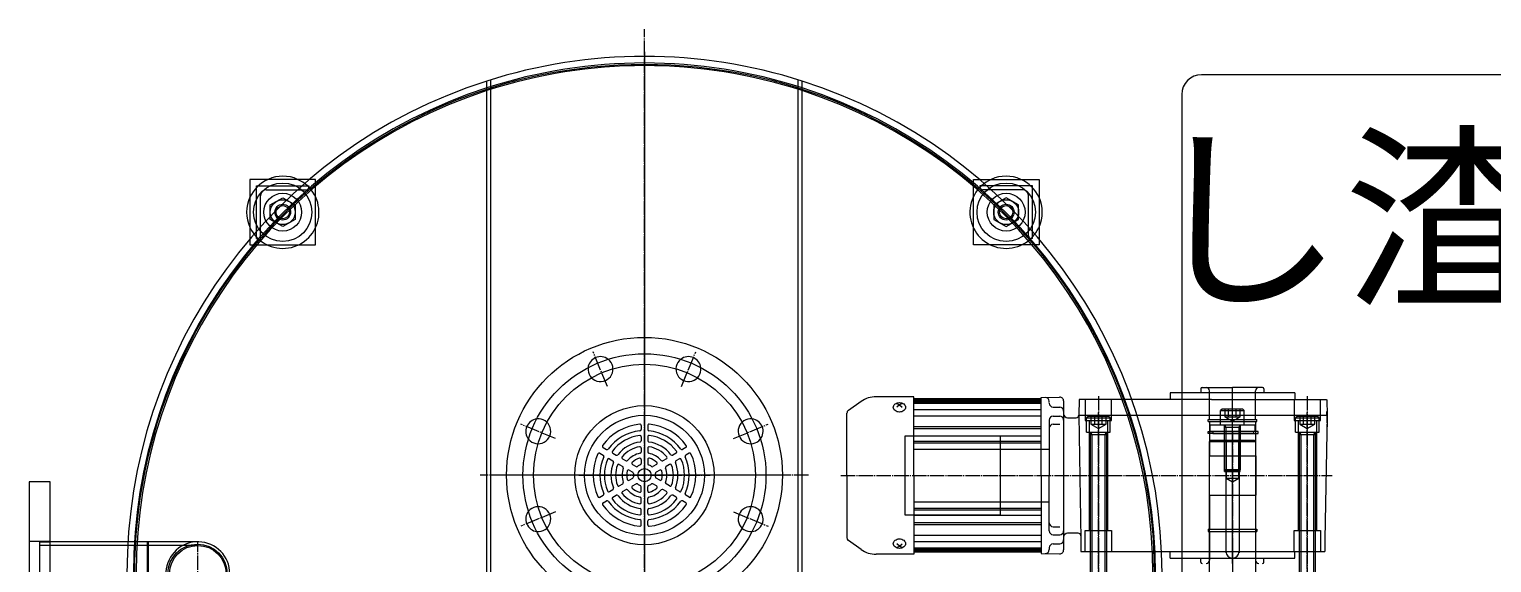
# Model space of a CAD drawing. Units: millimetres at full size. Extents: x -21196 to 21204, y -11807 to 11807.
# Drawn here: x -13568 to -12454, y -3862 to -3455 of the extents above; entities that cross this region are included whole.
import ezdxf
from ezdxf.enums import TextEntityAlignment as Align

# ---------------------------------------------------------------- set-up
doc = ezdxf.new("R2010")
doc.units = ezdxf.units.MM
doc.header["$LTSCALE"] = 0.5
doc.linetypes.add('USER4', pattern=[27.1, 22, -1.7, 1.7, -1.7])
doc.layers.add('1-0_設備-5(241129配置図菊池追記(立面図).jww)(機器配置図 260128.dwg)', color=7, linetype='Continuous', lineweight=9)
doc.layers.add('1-1_設備-D(241129配置図菊池追記(立面図).jww)(機器配置図 260128.dwg)', color=7, linetype='Continuous')
doc.styles.add('ＭＳ ゴシック', font='')
doc.styles.get('ＭＳ ゴシック').set_extended_font_data('MS Gothic')

msp = doc.modelspace()

# ---------------------------------------------------------------- linework, layer by layer
at = {"layer": '1-0_設備-5(241129配置図菊池追記(立面図).jww)(機器配置図 260128.dwg)', "linetype": 'USER4'}
for p, q in [((-13099.5215, -3472.6471), (-13099.5215, -3791.3471)), ((-13099.5215, -3475.4092), (-13099.5215, -3685.4092)), ((-13099.5215, -3920.1471), (-13099.5215, -3670.1471)), ((-13099.5215, -3690.1471), (-13099.5215, -3900.1471)), ((-13127.6671, -3727.5196), (-13138.6008, -3701.2018)), ((-13071.376, -3727.5196), (-13060.4423, -3701.2018)), ((-12753.8922, -3734.8126), (-12753.8922, -3856.113)), ((-12594.8922, -3734.8126), (-12594.8922, -3856.113)), ((-13099.5215, -3745.1471), (-13099.5215, -3845.1471)), ((-13099.5215, -3745.1471), (-13099.5215, -3845.1471)), ((-12753.8922, -3880.3554), (-12753.8922, -3747.3554)), ((-12594.8922, -3880.3554), (-12594.8922, -3747.3554)), ((-13167.2433, -3767.2292), (-13193.5841, -3756.3509)), ((-13031.7997, -3767.2292), (-13005.4589, -3756.3509)), ((-12651.8922, -3761.3557), (-12651.8922, -4303.3557)), ((-12974.5215, -3795.1471), (-13224.5215, -3795.1471)), ((-12994.5215, -3795.1471), (-13204.5215, -3795.1471)), ((-13149.5215, -3795.1471), (-13049.5215, -3795.1471)), ((-12950.0208, -3795.3562), (-12575.979, -3795.3562)), ((-13167.2433, -3823.0651), (-13193.5841, -3833.9434)), ((-13031.7997, -3823.0651), (-13005.4589, -3833.9434)), ((-13439.5215, -3894.4471), (-13439.5215, -3845.8471)), ((-12753.8922, -3851.8558), (-12753.8922, -3881.8558)), ((-12651.8922, -3851.8558), (-12651.8922, -3881.8558)), ((-12594.8922, -3851.8558), (-12594.8922, -3881.8558))]:
    msp.add_line(p, q, dxfattribs=at)
at = {"layer": '1-0_設備-5(241129配置図菊池追記(立面図).jww)(機器配置図 260128.dwg)'}
for p, q in [((-13219.5215, -4245.4284), (-13219.5215, -3494.8659)), ((-13216.5215, -4246.3745), (-13216.5215, -3493.9198)), ((-12982.5215, -4246.3745), (-12982.5215, -3493.9198)), ((-12979.5215, -4245.4284), (-12979.5215, -3494.8659)), ((-11605.5242, -3490.1129), (-12675.5242, -3490.1129)), ((-12690.5242, -3505.1129), (-12690.5242, -4575.1129)), ((-13399.8996, -3569.7691), (-13399.8996, -3615.1784)), ((-13354.4902, -3569.7691), (-13399.8996, -3569.7691)), ((-13349.8996, -3569.7691), (-13354.4902, -3569.7691)), ((-12849.1435, -3569.7691), (-12844.5528, -3569.7691)), ((-12844.5528, -3569.7691), (-12799.1435, -3569.7691)), ((-12799.1435, -3569.7691), (-12799.1435, -3615.1784)), ((-13391.8996, -3612.7691), (-13391.8996, -3582.2691)), ((-13387.3996, -3577.7691), (-13356.8996, -3577.7691)), ((-13384.3996, -3589.2843), (-13374.8996, -3583.7995)), ((-13374.8996, -3583.7995), (-13365.3996, -3589.2843)), ((-13354.8996, -3574.7691), (-13354.8996, -3575.7691)), ((-12844.1435, -3574.7691), (-12844.1435, -3575.7691)), ((-12811.6435, -3577.7691), (-12842.1435, -3577.7691)), ((-12824.1435, -3583.7995), (-12833.6435, -3589.2843)), ((-12814.6435, -3589.2843), (-12824.1435, -3583.7995)), ((-12807.1435, -3612.7691), (-12807.1435, -3582.2691)), ((-13384.3996, -3600.2539), (-13384.3996, -3589.2843)), ((-13365.3996, -3589.2843), (-13365.3996, -3600.2539)), ((-12833.6435, -3589.2843), (-12833.6435, -3600.2539)), ((-12814.6435, -3600.2539), (-12814.6435, -3589.2843)), ((-13374.8996, -3605.7388), (-13384.3996, -3600.2539)), ((-13365.3996, -3600.2539), (-13374.8996, -3605.7388)), ((-12833.6435, -3600.2539), (-12824.1435, -3605.7388)), ((-12824.1435, -3605.7388), (-12814.6435, -3600.2539)), ((-13399.8996, -3615.1784), (-13399.8996, -3619.7691)), ((-13394.8996, -3614.7691), (-13393.8996, -3614.7691)), ((-12804.1435, -3614.7691), (-12805.1435, -3614.7691)), ((-12799.1435, -3615.1784), (-12799.1435, -3619.7691)), ((-12675.8922, -3729.3562), (-12675.8922, -3732.3562)), ((-12674.8922, -3728.3562), (-12651.8922, -3728.3562)), ((-12651.8922, -3862.3562), (-12651.8922, -3728.3562)), ((-12628.8922, -3728.3562), (-12651.8922, -3728.3562)), ((-12627.8922, -3729.3562), (-12627.8922, -3732.3562)), ((-12934.558, -3738.9732), (-12944.2837, -3745.7832)), ((-12894.3924, -3735.3562), (-12923.0865, -3735.3562)), ((-12907.3924, -3740.4403), (-12905.3924, -3741.6161)), ((-12894.3924, -3795.3562), (-12894.3924, -3735.3562)), ((-12797.3924, -3736.8562), (-12894.3924, -3736.8562)), ((-12894.3924, -3737.8562), (-12797.3924, -3737.8562)), ((-12894.3924, -3738.3562), (-12797.3924, -3738.3562)), ((-12894.3924, -3739.3562), (-12797.3924, -3739.3562)), ((-12894.3924, -3740.3562), (-12797.3924, -3740.3562)), ((-12797.3924, -3735.8737), (-12783.4438, -3735.6177)), ((-12797.3924, -3795.3562), (-12797.3924, -3735.8562)), ((-12791.3924, -3739.8562), (-12791.3924, -3738.8562)), ((-12780.3924, -3738.6172), (-12780.3924, -3852.0952)), ((-12768.6635, -3737.3558), (-12768.873, -3749.3562)), ((-12667.8644, -3737.3558), (-12768.6635, -3737.3558)), ((-12604.3922, -3732.3562), (-12699.3922, -3732.3562)), ((-12699.3922, -3732.3562), (-12699.3922, -3737.3562)), ((-12669.3922, -3752.6058), (-12669.3922, -3730.8558)), ((-12667.8644, -3737.3558), (-12580.5824, -3737.3558)), ((-12634.3922, -3752.6058), (-12634.3922, -3730.8558)), ((-12604.3922, -3732.3562), (-12604.3922, -3737.3562)), ((-12580.5824, -3737.3558), (-12580.0737, -3737.8557)), ((-12580.0737, -3737.8557), (-12579.873, -3749.3562)), ((-12945.3924, -3795.3562), (-12945.3924, -3747.913)), ((-12905.3924, -3741.6161), (-12907.3924, -3743.2688)), ((-12894.3924, -3745.0407), (-12797.3924, -3745.0407)), ((-12894.3924, -3749.9904), (-12797.3924, -3749.9904)), ((-12788.3924, -3743.2599), (-12783.3924, -3743.2599)), ((-12788.3924, -3750.1715), (-12783.3924, -3750.1715)), ((-12777.3924, -3751.3566), (-12770.8733, -3751.3566)), ((-12768.873, -3749.3562), (-12767.2235, -3843.8562)), ((-12768.873, -3749.3562), (-12667.8644, -3749.3562)), ((-12762.8922, -3762.3554), (-12762.8922, -3751.5554)), ((-12756.7789, -3756.3554), (-12756.7789, -3750.3554)), ((-12751.0054, -3756.3554), (-12751.0054, -3750.3554)), ((-12667.8644, -3749.3562), (-12579.873, -3749.3562)), ((-12660.8922, -3756.7557), (-12660.8922, -3745.9557)), ((-12657.6657, -3750.7557), (-12646.1187, -3750.7557)), ((-12654.7789, -3750.7557), (-12654.7789, -3744.7557)), ((-12649.0054, -3750.7557), (-12649.0054, -3744.7557)), ((-12603.8922, -3762.3554), (-12603.8922, -3751.5554)), ((-12597.7789, -3756.3554), (-12597.7789, -3750.3554)), ((-12592.0054, -3756.3554), (-12592.0054, -3750.3554)), ((-12579.873, -3749.3562), (-12581.5225, -3843.8562)), ((-12580.3281, -3746.6054), (-12579.873, -3758.3558)), ((-13102.0215, -3757.3087), (-13102.0215, -3760.3226)), ((-13097.0215, -3757.3087), (-13097.0215, -3760.3226)), ((-12894.3924, -3758.037), (-12797.3924, -3758.037)), ((-12894.3924, -3759.6417), (-12797.3924, -3759.6417)), ((-12791.3924, -3753.1715), (-12791.3924, -3795.3562)), ((-12788.3924, -3756.355), (-12783.3924, -3756.355)), ((-12760.8922, -3753.3558), (-12760.8922, -3837.3562)), ((-12759.6657, -3756.3554), (-12748.1187, -3756.3554)), ((-12746.8922, -3753.3558), (-12746.8922, -3837.3562)), ((-12670.3922, -3754.3558), (-12670.3922, -3752.6058)), ((-12670.3922, -3752.6058), (-12633.3922, -3752.6058)), ((-12670.3922, -3754.3558), (-12633.3922, -3754.3558)), ((-12669.3922, -3754.3561), (-12669.3922, -3780.3561)), ((-12666.8922, -3761.7557), (-12635.8922, -3761.7557)), ((-12657.8922, -3761.7557), (-12657.8922, -3756.7557)), ((-12657.8922, -3758.5057), (-12645.8922, -3758.5057)), ((-12651.8922, -3761.7557), (-12651.8922, -3756.7557)), ((-12645.8922, -3761.7557), (-12645.8922, -3756.7557)), ((-12634.3922, -3754.3561), (-12634.3922, -3780.3561)), ((-12633.3922, -3754.3558), (-12633.3922, -3752.6058)), ((-12601.8922, -3753.3558), (-12601.8922, -3837.3562)), ((-12600.6657, -3756.3554), (-12589.1187, -3756.3554)), ((-12587.8922, -3753.3558), (-12587.8922, -3837.3562)), ((-13131.0406, -3774.0628), (-13128.4305, -3775.5698)), ((-13102.0215, -3765.8555), (-13102.0215, -3768.8793)), ((-13097.0215, -3765.8555), (-13097.0215, -3768.8793)), ((-13068.0025, -3774.0628), (-13070.6126, -3775.5698)), ((-12894.3924, -3765.0738), (-12797.3924, -3765.0738)), ((-12894.3924, -3769.1643), (-12797.3924, -3769.1643)), ((-12894.3924, -3770.5262), (-12797.3924, -3770.5262)), ((-12759.8922, -3764.1054), (-12747.8922, -3764.1054)), ((-12669.3922, -3769.3557), (-12634.3922, -3769.3557)), ((-12666.8922, -3763.3557), (-12635.8922, -3763.3557)), ((-12657.8922, -3792.3557), (-12657.8922, -3768.3557)), ((-12656.8922, -3768.3557), (-12656.8922, -3854.3557)), ((-12646.8922, -3768.3557), (-12646.8922, -3854.3557)), ((-12600.8922, -3764.1054), (-12588.8922, -3764.1054)), ((-13133.5406, -3778.393), (-13130.9305, -3779.8999)), ((-13126.1388, -3782.6664), (-13123.5202, -3784.1783)), ((-13123.6388, -3778.3363), (-13121.0202, -3779.8482)), ((-13116.2037, -3782.6289), (-13113.5625, -3784.1539)), ((-13102.0215, -3774.4409), (-13102.0215, -3777.4907)), ((-13102.0215, -3783.1471), (-13102.0215, -3786.3154)), ((-13097.0215, -3774.4409), (-13097.0215, -3777.4907)), ((-13097.0215, -3783.1471), (-13097.0215, -3786.3154)), ((-13082.8394, -3782.6289), (-13085.4806, -3784.1539)), ((-13075.4042, -3778.3363), (-13078.0229, -3779.8482)), ((-13072.9042, -3782.6664), (-13075.5229, -3784.1783)), ((-13065.5025, -3778.393), (-13068.1126, -3779.8999)), ((-12894.3924, -3775.3562), (-12797.3924, -3775.3562)), ((-12797.3924, -3775.3562), (-12791.3924, -3775.3562)), ((-12669.5922, -3780.3561), (-12669.5922, -3810.3562)), ((-13118.7037, -3786.9591), (-13116.0625, -3788.484)), ((-13111.1638, -3791.3122), (-13108.4201, -3792.8963)), ((-13108.6638, -3786.9821), (-13105.9201, -3788.5662)), ((-13090.3792, -3786.9821), (-13093.123, -3788.5662)), ((-13087.8792, -3791.3122), (-13090.623, -3792.8963)), ((-13080.3394, -3786.9591), (-13082.9806, -3788.484)), ((-12945.3924, -3795.3562), (-12945.3924, -3842.7994)), ((-12894.3924, -3795.3562), (-12894.3924, -3855.3562)), ((-12797.3924, -3795.3562), (-12797.3924, -3854.8562)), ((-12791.3924, -3837.541), (-12791.3924, -3795.3562)), ((-12657.8922, -3790.8087), (-12645.8922, -3790.8087)), ((-12656.9452, -3791.7557), (-12646.8392, -3791.7557)), ((-13567.868, -3800.1471), (-13567.868, -3940.1471)), ((-13126.1388, -3807.6279), (-13123.5202, -3806.116)), ((-13118.7037, -3803.3352), (-13116.0625, -3801.8103)), ((-13116.2037, -3807.6653), (-13113.5625, -3806.1404)), ((-13111.1638, -3798.9821), (-13108.4201, -3797.398)), ((-13108.6638, -3803.3122), (-13105.9201, -3801.7281)), ((-13102.0215, -3807.1471), (-13102.0215, -3803.9789)), ((-13097.0215, -3807.1471), (-13097.0215, -3803.9789)), ((-13090.3792, -3803.3122), (-13093.123, -3801.7281)), ((-13087.8792, -3798.9821), (-13090.623, -3797.398)), ((-13082.8394, -3807.6653), (-13085.4806, -3806.1404)), ((-13080.3394, -3803.3352), (-13082.9806, -3801.8103)), ((-13072.9042, -3807.6279), (-13075.5229, -3806.116)), ((-12656.6422, -3797.3557), (-12647.1422, -3797.3557)), ((-13133.5406, -3811.9013), (-13130.9305, -3810.3944)), ((-13131.0406, -3816.2314), (-13128.4305, -3814.7245)), ((-13123.6388, -3811.958), (-13121.0202, -3810.4461)), ((-13102.0215, -3815.8534), (-13102.0215, -3812.8036)), ((-13097.0215, -3815.8534), (-13097.0215, -3812.8036)), ((-13075.4042, -3811.958), (-13078.0229, -3810.4461)), ((-13068.0025, -3816.2314), (-13070.6126, -3814.7245)), ((-13065.5025, -3811.9013), (-13068.1126, -3810.3944)), ((-12894.3924, -3815.3562), (-12797.3924, -3815.3562)), ((-12797.3924, -3815.3562), (-12791.3924, -3815.3562)), ((-12669.5922, -3810.3562), (-12634.1922, -3810.3562)), ((-12669.3922, -3810.3562), (-12669.3922, -3836.3562)), ((-12634.3922, -3810.3562), (-12634.3922, -3836.3562)), ((-13102.0215, -3824.4388), (-13102.0215, -3821.415)), ((-13102.0215, -3832.9856), (-13102.0215, -3829.9717)), ((-13097.0215, -3824.4388), (-13097.0215, -3821.415)), ((-13097.0215, -3832.9856), (-13097.0215, -3829.9717)), ((-12894.3924, -3820.1863), (-12797.3924, -3820.1863)), ((-12894.3924, -3821.5482), (-12797.3924, -3821.5482)), ((-12894.3924, -3825.6387), (-12797.3924, -3825.6387)), ((-13099.5215, -3830.7471), (-13099.5215, -3909.5471)), ((-12894.3924, -3831.0708), (-12797.3924, -3831.0708)), ((-12894.3924, -3832.6754), (-12797.3924, -3832.6754)), ((-12894.3924, -3840.722), (-12797.3924, -3840.722)), ((-12788.3924, -3834.3575), (-12783.3924, -3834.3575)), ((-12788.3924, -3840.541), (-12783.3924, -3840.541)), ((-12769.2674, -3839.3562), (-12777.3924, -3839.3562)), ((-12670.3922, -3836.3562), (-12670.3922, -3838.1062)), ((-12670.3922, -3836.3562), (-12633.3922, -3836.3562)), ((-12670.3922, -3838.1062), (-12633.3922, -3838.1062)), ((-12669.3922, -3838.1062), (-12669.3922, -3859.8562)), ((-12634.3922, -3838.1062), (-12634.3922, -3859.8562)), ((-12633.3922, -3836.3562), (-12633.3922, -3838.1062)), ((-13551.868, -3845.5971), (-13567.868, -3845.5971)), ((-13559.868, -3894.4471), (-13559.868, -3845.8471)), ((-13559.868, -3845.8471), (-13551.868, -3845.8471)), ((-13518.9239, -3848.6471), (-13559.868, -3848.6471)), ((-13492.7715, -3845.8471), (-13551.868, -3845.8471)), ((-13439.5215, -3848.6471), (-13518.9239, -3848.6471)), ((-13439.5215, -3845.8471), (-13492.7715, -3845.8471)), ((-13477.8715, -3847.0471), (-13477.0931, -3845.8252)), ((-13477.8715, -3894.4471), (-13477.8715, -3845.8471)), ((-13477.1001, -3894.2471), (-13477.1001, -3846.0252)), ((-12934.558, -3851.7393), (-12944.2837, -3844.9292)), ((-12905.3924, -3849.0963), (-12907.3924, -3847.4437)), ((-12907.3924, -3850.2721), (-12905.3924, -3849.0963)), ((-12894.3924, -3845.6718), (-12797.3924, -3845.6718)), ((-12894.3924, -3850.3562), (-12797.3924, -3850.3562)), ((-12894.3924, -3851.3562), (-12797.3924, -3851.3562)), ((-12791.3924, -3850.8562), (-12791.3924, -3851.8562)), ((-12788.3924, -3847.4525), (-12783.3924, -3847.4525)), ((-12767.2235, -3843.8562), (-12767.2235, -3853.3562)), ((-12581.5225, -3843.8562), (-12581.5225, -3853.3562)), ((-12894.3924, -3855.3562), (-12923.0865, -3855.3562)), ((-12894.3924, -3852.3562), (-12797.3924, -3852.3562)), ((-12894.3924, -3852.8562), (-12797.3924, -3852.8562)), ((-12797.3924, -3853.8562), (-12894.3924, -3853.8562)), ((-12797.3924, -3854.8388), (-12783.4438, -3855.0948)), ((-12767.2235, -3853.3562), (-12667.8644, -3853.3562)), ((-12699.3922, -3858.3566), (-12699.3922, -3853.3562)), ((-12699.3922, -3858.3566), (-12604.3922, -3858.3566)), ((-12675.8922, -3861.3562), (-12675.8922, -3858.3562)), ((-12667.8644, -3853.3562), (-12581.5225, -3853.3562)), ((-12627.8922, -3861.3562), (-12627.8922, -3858.3562)), ((-12604.3922, -3858.3566), (-12604.3922, -3853.3562))]:
    msp.add_line(p, q, dxfattribs=at)
at = {"layer": '1-0_設備-5(241129配置図菊池追記(立面図).jww)(機器配置図 260128.dwg)', "linetype": 'USER4'}
msp.add_lwpolyline([(-13099.5215, -3605.4092), (-13099.5215, -3705.4092), (-13099.5215, -3455.4092)], dxfattribs=at)
at = {"layer": '1-0_設備-5(241129配置図菊池追記(立面図).jww)(機器配置図 260128.dwg)'}
for points in [[(-13399.8996, -3619.7691), (-13349.8996, -3619.7691), (-13349.8996, -3569.7691)], [(-12799.1435, -3619.7691), (-12849.1435, -3619.7691), (-12849.1435, -3569.7691)], [(-13394.8996, -3614.7691), (-13394.8996, -3574.7691), (-13354.8996, -3574.7691)], [(-12804.1435, -3614.7691), (-12804.1435, -3574.7691), (-12844.1435, -3574.7691)], [(-12903.3924, -3740.4403), (-12905.3924, -3741.6161), (-12903.3924, -3743.2688)], [(-12763.8922, -3737.3558), (-12763.8922, -3753.3558), (-12743.8922, -3753.3558), (-12743.8922, -3737.3558)], [(-12604.8922, -3737.3558), (-12604.8922, -3753.3558), (-12584.8922, -3753.3558), (-12584.8922, -3737.3558)], [(-12762.8922, -3762.3554), (-12744.8922, -3762.3554), (-12744.8922, -3751.5554), (-12746.0922, -3750.3554), (-12761.6922, -3750.3554), (-12762.8922, -3751.5554), (-12744.8922, -3751.5554)], [(-12759.6657, -3750.3554), (-12759.6657, -3756.3554), (-12753.8922, -3759.6888), (-12748.1187, -3756.3554), (-12748.1187, -3750.3554)], [(-12660.8922, -3756.7557), (-12642.8922, -3756.7557), (-12642.8922, -3745.9557), (-12644.0922, -3744.7557), (-12659.6922, -3744.7557), (-12660.8922, -3745.9557), (-12642.8922, -3745.9557)], [(-12657.6657, -3744.7557), (-12657.6657, -3750.7557), (-12651.8922, -3754.089), (-12646.1187, -3750.7557), (-12646.1187, -3744.7557)], [(-12603.8922, -3762.3554), (-12585.8922, -3762.3554), (-12585.8922, -3751.5554), (-12587.0922, -3750.3554), (-12602.6922, -3750.3554), (-12603.8922, -3751.5554), (-12585.8922, -3751.5554)], [(-12600.6657, -3750.3554), (-12600.6657, -3756.3554), (-12594.8922, -3759.6888), (-12589.1187, -3756.3554), (-12589.1187, -3750.3554)], [(-12759.8922, -3762.3554), (-12758.9452, -3764.1054), (-12758.9452, -3877.3554), (-12759.8922, -3876.4084), (-12759.8922, -3762.4652)], [(-12747.8922, -3762.4652), (-12747.8922, -3876.4084), (-12748.8392, -3877.3554), (-12748.8392, -3764.1054), (-12747.8922, -3762.3554)], [(-12657.8922, -3756.7557), (-12656.9452, -3758.5057), (-12656.9452, -3791.7557), (-12657.8922, -3790.8087), (-12657.8922, -3756.8654)], [(-12645.8922, -3756.8654), (-12645.8922, -3790.8087), (-12646.8392, -3791.7557), (-12646.8392, -3758.5057), (-12645.8922, -3756.7557)], [(-12600.8922, -3762.3554), (-12599.9452, -3764.1054), (-12599.9452, -3877.3554), (-12600.8922, -3876.4084), (-12600.8922, -3762.4652)], [(-12588.8922, -3762.4652), (-12588.8922, -3876.4084), (-12589.8392, -3877.3554), (-12589.8392, -3764.1054), (-12588.8922, -3762.3554)], [(-12669.3922, -3885.3557), (-12669.3922, -3769.3557), (-12668.3922, -3768.3557), (-12635.3922, -3768.3557), (-12634.3922, -3769.3557), (-12634.3922, -3885.3557)], [(-12657.8922, -3792.3557), (-12645.8922, -3792.3557), (-12645.8922, -3768.3557)], [(-12656.6422, -3768.3557), (-12656.6422, -3797.3557), (-12651.8922, -3800.0977), (-12647.1422, -3797.3557), (-12647.1422, -3768.3557)], [(-12669.5922, -3780.3561), (-12634.1922, -3780.3561), (-12634.1922, -3810.3562)], [(-13551.868, -3940.1471), (-13551.868, -3800.1471), (-13567.868, -3800.1471)], [(-12763.8922, -3853.3562), (-12763.8922, -3837.3562), (-12743.8922, -3837.3562), (-12743.8922, -3853.3562)], [(-12604.8922, -3853.3562), (-12604.8922, -3837.3562), (-12584.8922, -3837.3562), (-12584.8922, -3853.3562)], [(-12903.3924, -3850.2721), (-12905.3924, -3849.0963), (-12903.3924, -3847.4437)]]:
    msp.add_lwpolyline(points, dxfattribs=at)
for points in [[(-12900.6924, -3743.4327), (-12900.7827, -3744.1357), (-12901.0502, -3744.8116), (-12901.4845, -3745.4345), (-12902.069, -3745.9806), (-12902.7812, -3746.4287), (-12903.5938, -3746.7617), (-12904.4755, -3746.9667), (-12905.3924, -3747.0359), (-12906.3094, -3746.9667), (-12907.191, -3746.7617), (-12908.0036, -3746.4287), (-12908.7158, -3745.9806), (-12909.3003, -3745.4345), (-12909.7347, -3744.8116), (-12910.0021, -3744.1357), (-12910.0924, -3743.4327), (-12910.0021, -3742.7297), (-12909.7347, -3742.0538), (-12909.3003, -3741.4308), (-12908.7158, -3740.8848), (-12908.0036, -3740.4367), (-12907.191, -3740.1037), (-12906.3094, -3739.8987), (-12905.3924, -3739.8295), (-12904.4755, -3739.8987), (-12903.5938, -3740.1037), (-12902.7812, -3740.4367), (-12902.069, -3740.8848), (-12901.4845, -3741.4308), (-12901.0502, -3742.0538), (-12900.7827, -3742.7297)], [(-12670.3922, -3763.3557), (-12670.3922, -3761.7557), (-12666.8922, -3761.7557), (-12666.8922, -3763.3557)], [(-12668.8922, -3761.7557), (-12668.8922, -3756.7557), (-12634.8922, -3756.7557), (-12634.8922, -3761.7557)], [(-12632.3922, -3763.3557), (-12632.3922, -3761.7557), (-12635.8922, -3761.7557), (-12635.8922, -3763.3557)], [(-12901.3927, -3825.3562), (-12828.3927, -3825.3562), (-12828.3927, -3765.3562), (-12901.3927, -3765.3562)], [(-12900.6924, -3847.2797), (-12900.7827, -3847.9827), (-12901.0502, -3848.6586), (-12901.4845, -3849.2816), (-12902.069, -3849.8276), (-12902.7812, -3850.2757), (-12903.5938, -3850.6087), (-12904.4755, -3850.8137), (-12905.3924, -3850.883), (-12906.3094, -3850.8137), (-12907.191, -3850.6087), (-12908.0036, -3850.2757), (-12908.7158, -3849.8276), (-12909.3003, -3849.2816), (-12909.7347, -3848.6586), (-12910.0021, -3847.9827), (-12910.0924, -3847.2797), (-12910.0021, -3846.5768), (-12909.7347, -3845.9008), (-12909.3003, -3845.2779), (-12908.7158, -3844.7319), (-12908.0036, -3844.2838), (-12907.191, -3843.9508), (-12906.3094, -3843.7457), (-12905.3924, -3843.6765), (-12904.4755, -3843.7457), (-12903.5938, -3843.9508), (-12902.7812, -3844.2838), (-12902.069, -3844.7319), (-12901.4845, -3845.2779), (-12901.0502, -3845.9008), (-12900.7827, -3846.5768)]]:
    msp.add_lwpolyline(points, close=True, dxfattribs=at)
for centre, radius in [((-13099.5215, -3870.1471), 388.031), ((-13374.9074, -3594.7691), 22.219), ((-12824.1357, -3594.7691), 22.219), ((-13374.8996, -3594.7691), 14.392), ((-12824.1435, -3594.7691), 14.392), ((-13374.8996, -3594.7691), 9.5), ((-13374.8996, -3594.7691), 6), ((-13374.8996, -3594.7691), 5.053), ((-12824.1435, -3594.7691), 9.5), ((-12824.1435, -3594.7691), 6), ((-12824.1435, -3594.7691), 5.053), ((-13099.5215, -3795.1471), 105), ((-13099.5215, -3795.1471), 92.5), ((-13099.5215, -3795.1471), 84.5), ((-13099.5215, -3795.1471), 53), ((-13099.5215, -3795.1471), 45.612), ((-13099.5215, -3795.1471), 5), ((-13439.7715, -3870.1471), 22.5), ((-13439.5215, -3870.1471), 21.5)]:
    msp.add_circle(centre, radius, dxfattribs=at)
for centre, radius, start, end in [((-13099.5215, -3870.1471), 394, 72.268, 107.732), ((-13099.5215, -3870.1471), 394, 72.268, 107.732), ((-13099.5215, -3870.1471), 389.031, 72.034, 107.966), ((-13099.5215, -3870.1471), 387.031, 71.938, 108.062), ((-13099.5215, -3870.1471), 394, 107.732, 252.268), ((-13099.5215, -3870.1471), 394, 287.732, 72.268), ((-12675.5242, -3505.1129), 15, 90, 180), ((-13099.5215, -3870.1471), 389.031, 107.966, 252.034), ((-13099.5215, -3870.1471), 387.031, 108.062, 251.938), ((-13099.5215, -3870.1471), 387.031, 288.062, 71.938), ((-13099.5215, -3870.1471), 389.031, 287.966, 72.034), ((-13374.8014, -3594.8751), 27.5, 114.084, 155.876), ((-13374.7936, -3594.8751), 27.5, 205.349, 65.93), ((-13374.8014, -3594.8751), 27.5, 65.916, 114.084), ((-12824.2495, -3594.8751), 27.5, 114.07, 334.651), ((-12824.2417, -3594.8751), 27.5, 65.916, 114.084), ((-12824.2417, -3594.8751), 27.5, 24.124, 65.916), ((-13374.9074, -3594.7691), 27.5, 155.341, 204.659), ((-13387.3996, -3582.2691), 4.5, 90, 180), ((-13356.8996, -3575.7691), 2, 270, 0), ((-12842.1435, -3575.7691), 2, 180, 270), ((-12811.6435, -3582.2691), 4.5, 0, 90), ((-12824.1357, -3594.7691), 27.5, 335.341, 24.659), ((-13393.8996, -3612.7691), 2, 270, 0), ((-12805.1435, -3612.7691), 2, 180, 270), ((-13133.0063, -3714.3077), 9.5, 174.584, 51.648), ((-13133.0063, -3714.3077), 9.5, 51.648, 174.584), ((-13066.0367, -3714.3077), 9.5, 128.352, 5.416), ((-13066.0367, -3714.3077), 9.5, 5.416, 128.352), ((-12674.8922, -3729.3562), 1, 90, 180), ((-12671.8922, -3730.8561), 2.5, 0, 90), ((-12631.8922, -3730.8561), 2.5, 90, 180), ((-12628.8922, -3729.3562), 1, 0, 90), ((-12923.0865, -3755.3562), 20, 90, 125), ((-12794.3924, -3738.8562), 3, 0, 90), ((-12788.3924, -3740.2599), 3, 180, 270), ((-12783.3924, -3738.6172), 3, 0, 90.981), ((-12942.7924, -3747.913), 2.6, 125, 180), ((-12788.3924, -3753.1715), 3, 90, 180), ((-12783.3924, -3746.2599), 3, 0, 90), ((-12783.3924, -3753.1715), 3, 0, 90), ((-12777.3924, -3748.3566), 3, 180, 270), ((-12770.8733, -3749.3566), 2, 270, 1), ((-13180.361, -3761.6623), 9.5, 96.648, 219.584), ((-13180.361, -3761.6623), 9.5, 219.584, 96.648), ((-13099.5215, -3795.1471), 39, 95.285, 144.715), ((-13099.5215, -3795.1471), 34, 95.739, 144.261), ((-13103.0215, -3757.3087), 1, 0, 95.285), ((-13103.0215, -3760.3226), 1, 275.739, 0), ((-13096.0215, -3757.3087), 1, 84.715, 180), ((-13096.0215, -3760.3226), 1, 180, 264.261), ((-13099.5215, -3795.1471), 34, 35.739, 84.261), ((-13099.5215, -3795.1471), 39, 35.285, 84.715), ((-13018.6821, -3761.6623), 9.5, 83.352, 320.416), ((-13018.6821, -3761.6623), 9.5, 320.416, 83.352), ((-12788.3924, -3759.355), 3, 90, 180), ((-13130.5406, -3773.1968), 1, 144.715, 240), ((-13099.5215, -3795.1471), 30.5, 96.814, 143.186), ((-13099.5215, -3795.1471), 25.5, 97.59, 142.41), ((-13099.5215, -3795.1471), 22, 99.594, 140.406), ((-13103.0215, -3774.4409), 1, 0, 99.594), ((-13103.0215, -3765.8555), 1, 0, 96.814), ((-13103.0215, -3768.8793), 1, 277.59, 0), ((-13096.0215, -3765.8555), 1, 83.186, 180), ((-13096.0215, -3768.8793), 1, 180, 262.41), ((-13096.0215, -3774.4409), 1, 80.406, 180), ((-13099.5215, -3795.1471), 25.5, 37.59, 82.41), ((-13099.5215, -3795.1471), 30.5, 36.814, 83.186), ((-13099.5215, -3795.1471), 22, 39.594, 80.406), ((-13068.5025, -3773.1968), 1, 300, 35.285), ((-13099.5215, -3795.1471), 39, 155.285, 204.715), ((-13134.0406, -3779.259), 1, 60, 155.285), ((-13099.5215, -3795.1471), 34, 155.739, 204.261), ((-13131.4305, -3780.766), 1, 335.739, 60), ((-13099.5215, -3795.1471), 30.5, 156.814, 203.186), ((-13127.9305, -3774.7038), 1, 240, 324.261), ((-13126.6388, -3783.5324), 1, 60, 156.814), ((-13099.5215, -3795.1471), 25.5, 157.59, 202.41), ((-13123.1388, -3777.4702), 1, 143.186, 240), ((-13124.0202, -3785.0443), 1, 337.59, 60), ((-13120.5202, -3778.9821), 1, 240, 322.41), ((-13115.7037, -3781.7629), 1, 140.406, 240), ((-13113.0625, -3783.2878), 1, 240, 318.788), ((-13099.5215, -3795.1471), 17, 101.212, 138.788), ((-13108.1638, -3786.1161), 1, 133.74, 240), ((-13099.5215, -3795.1471), 13.5, 106.26, 133.74), ((-13103.0215, -3783.1471), 1, 0, 106.26), ((-13103.0215, -3777.4907), 1, 281.212, 0), ((-13096.0215, -3777.4907), 1, 180, 258.788), ((-13096.0215, -3783.1471), 1, 73.74, 180), ((-13099.5215, -3795.1471), 17, 41.212, 78.788), ((-13099.5215, -3795.1471), 13.5, 46.26, 73.74), ((-13090.8792, -3786.1161), 1, 300, 46.26), ((-13085.9806, -3783.2878), 1, 221.212, 300), ((-13083.3394, -3781.7629), 1, 300, 39.594), ((-13078.5229, -3778.9821), 1, 217.59, 300), ((-13075.0229, -3785.0443), 1, 120, 202.41), ((-13099.5215, -3795.1471), 25.5, 337.59, 22.41), ((-13075.9042, -3777.4702), 1, 300, 36.814), ((-13072.4042, -3783.5324), 1, 23.186, 120), ((-13071.1126, -3774.7038), 1, 215.739, 300), ((-13099.5215, -3795.1471), 30.5, 336.814, 23.186), ((-13067.6126, -3780.766), 1, 120, 204.261), ((-13099.5215, -3795.1471), 34, 335.739, 24.261), ((-13065.0025, -3779.259), 1, 24.715, 120), ((-13099.5215, -3795.1471), 39, 335.285, 24.715), ((-13099.5215, -3795.1471), 22, 159.594, 200.406), ((-13119.2037, -3787.8251), 1, 60, 159.594), ((-13099.5215, -3795.1471), 17, 161.212, 198.788), ((-13116.5625, -3789.35), 1, 341.212, 60), ((-13099.5215, -3795.1471), 13.5, 166.26, 193.74), ((-13111.6638, -3792.1782), 1, 60, 166.26), ((-13108.9201, -3793.7624), 1, 351.618, 60), ((-13108.9201, -3796.5319), 1, 300, 8.382), ((-13099.5215, -3795.1471), 8.5, 171.618, 188.382), ((-13105.4201, -3787.7002), 1, 240, 308.382), ((-13099.5215, -3795.1471), 8.5, 111.618, 128.382), ((-13103.0215, -3786.3154), 1, 291.618, 0), ((-13096.0215, -3786.3154), 1, 180, 248.382), ((-13099.5215, -3795.1471), 8.5, 51.618, 68.382), ((-13093.623, -3787.7002), 1, 231.618, 300), ((-13090.123, -3793.7624), 1, 120, 188.382), ((-13090.123, -3796.5319), 1, 171.618, 240), ((-13099.5215, -3795.1471), 8.5, 351.618, 8.382), ((-13087.3792, -3792.1782), 1, 13.74, 120), ((-13099.5215, -3795.1471), 13.5, 346.26, 13.74), ((-13082.4806, -3789.35), 1, 120, 198.788), ((-13099.5215, -3795.1471), 17, 341.212, 18.788), ((-13079.8394, -3787.8251), 1, 20.406, 120), ((-13099.5215, -3795.1471), 22, 339.594, 20.406), ((-13126.6388, -3806.7619), 1, 203.186, 300), ((-13124.0202, -3805.25), 1, 300, 22.41), ((-13119.2037, -3802.4692), 1, 200.406, 300), ((-13115.7037, -3808.5314), 1, 120, 219.594), ((-13116.5625, -3800.9443), 1, 300, 18.788), ((-13113.0625, -3807.0065), 1, 41.212, 120), ((-13111.6638, -3798.1161), 1, 193.74, 300), ((-13099.5215, -3795.1471), 17, 221.212, 258.788), ((-13108.1638, -3804.1782), 1, 120, 226.26), ((-13099.5215, -3795.1471), 13.5, 226.26, 253.74), ((-13105.4201, -3802.5941), 1, 51.618, 120), ((-13099.5215, -3795.1471), 8.5, 231.618, 248.382), ((-13103.0215, -3807.1471), 1, 253.74, 0), ((-13103.0215, -3803.9789), 1, 0, 68.382), ((-13096.0215, -3803.9789), 1, 111.618, 180), ((-13096.0215, -3807.1471), 1, 180, 286.26), ((-13099.5215, -3795.1471), 8.5, 291.618, 308.382), ((-13099.5215, -3795.1471), 17, 281.212, 318.788), ((-13099.5215, -3795.1471), 13.5, 286.26, 313.74), ((-13093.623, -3802.5941), 1, 60, 128.382), ((-13090.8792, -3804.1782), 1, 313.74, 60), ((-13087.3792, -3798.1161), 1, 240, 346.26), ((-13085.9806, -3807.0065), 1, 60, 138.788), ((-13082.4806, -3800.9443), 1, 161.212, 240), ((-13083.3394, -3808.5314), 1, 320.406, 60), ((-13079.8394, -3802.4692), 1, 240, 339.594), ((-13075.0229, -3805.25), 1, 157.59, 240), ((-13072.4042, -3806.7619), 1, 240, 336.814), ((-13134.0406, -3811.0353), 1, 204.715, 300), ((-13130.5406, -3817.0975), 1, 120, 215.285), ((-13099.5215, -3795.1471), 39, 215.285, 264.715), ((-13131.4305, -3809.5283), 1, 300, 24.261), ((-13127.9305, -3815.5905), 1, 35.739, 120), ((-13099.5215, -3795.1471), 34, 215.739, 264.261), ((-13123.1388, -3812.8241), 1, 120, 216.814), ((-13099.5215, -3795.1471), 30.5, 216.814, 263.186), ((-13120.5202, -3811.3122), 1, 37.59, 120), ((-13099.5215, -3795.1471), 25.5, 217.59, 262.41), ((-13099.5215, -3795.1471), 22, 219.594, 260.406), ((-13103.0215, -3815.8534), 1, 260.406, 0), ((-13103.0215, -3812.8036), 1, 0, 78.788), ((-13096.0215, -3812.8036), 1, 101.212, 180), ((-13096.0215, -3815.8534), 1, 180, 279.594), ((-13099.5215, -3795.1471), 25.5, 277.59, 322.41), ((-13099.5215, -3795.1471), 34, 275.739, 324.261), ((-13099.5215, -3795.1471), 39, 275.285, 324.715), ((-13099.5215, -3795.1471), 30.5, 276.814, 323.186), ((-13099.5215, -3795.1471), 22, 279.594, 320.406), ((-13078.5229, -3811.3122), 1, 60, 142.41), ((-13075.9042, -3812.8241), 1, 323.186, 60), ((-13071.1126, -3815.5905), 1, 60, 144.261), ((-13067.6126, -3809.5283), 1, 155.739, 240), ((-13068.5025, -3817.0975), 1, 324.715, 60), ((-13065.0025, -3811.0353), 1, 240, 335.285), ((-13180.361, -3828.6319), 9.5, 140.416, 263.352), ((-13180.361, -3828.6319), 9.5, 263.352, 140.416), ((-13103.0215, -3824.4388), 1, 263.186, 0), ((-13103.0215, -3829.9717), 1, 0, 84.261), ((-13103.0215, -3821.415), 1, 0, 82.41), ((-13096.0215, -3821.415), 1, 97.59, 180), ((-13096.0215, -3824.4388), 1, 180, 276.814), ((-13096.0215, -3829.9717), 1, 95.739, 180), ((-13018.6821, -3828.6319), 9.5, 39.584, 276.648), ((-13018.6821, -3828.6319), 9.5, 276.648, 39.584), ((-13103.0215, -3832.9856), 1, 264.715, 0), ((-13096.0215, -3832.9856), 1, 180, 275.285), ((-12788.3924, -3831.3575), 3, 180, 270), ((-12788.3924, -3837.541), 3, 180, 270), ((-12783.3924, -3837.541), 3, 270, 0), ((-12777.3924, -3842.3562), 3, 90, 180), ((-12769.2674, -3841.3562), 2, 1, 90), ((-13439.5215, -3870.1471), 24.3, 0, 353.875), ((-12942.7924, -3842.7994), 2.6, 180, 235), ((-12923.0865, -3835.3562), 20, 235, 270), ((-12794.3924, -3851.8562), 3, 270, 0), ((-12788.3924, -3850.4525), 3, 90, 180), ((-12783.3924, -3852.0952), 3, 269.019, 0), ((-12783.3924, -3844.4525), 3, 270, 0), ((-12674.8922, -3861.3562), 1, 180, 270), ((-12671.8922, -3859.8562), 2.5, 270, 0), ((-12651.8922, -3853.3557), 5, 180, 0), ((-12631.8922, -3859.8562), 2.5, 180, 270), ((-12628.8922, -3861.3562), 1, 270, 0)]:
    msp.add_arc(centre, radius, start, end, dxfattribs=at)

# ---------------------------------------------------------------- texts
at = {"layer": '1-1_設備-D(241129配置図菊池追記(立面図).jww)(機器配置図 260128.dwg)', "style": 'ＭＳ ゴシック'}
msp.add_text('し渣用ドラム缶', height=110.9, dxfattribs=at).set_placement((-12718.4101, -3688.8605), align=Align.BOTTOM_LEFT)

doc.saveas('drawing.dxf')
